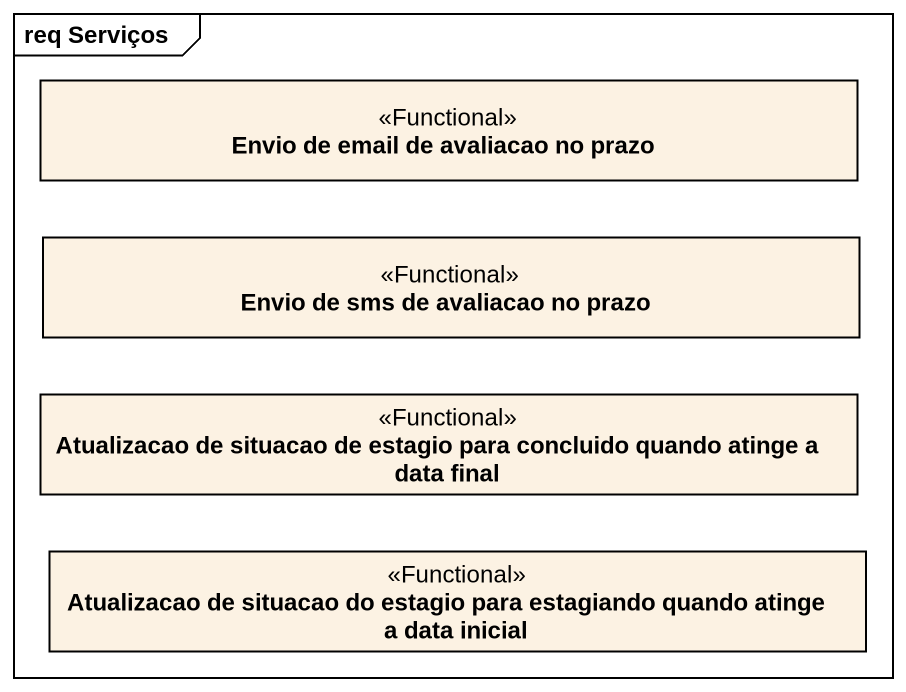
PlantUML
@startuml
mainframe req Serviços
hide circle
hide empty members
class "Envio de email de avaliacao no prazo" as Envio_de_email_de_avaliacao <<Functional>>
class "Envio de sms de avaliacao no prazo" as Envio_de_sms_de_avaliacao <<Functional>>
class "Atualizacao de situacao de estagio para concluido quando atinge a data final" as Atualizacao_de_situacao_de <<Functional>>
class "Atualizacao de situacao do estagio para estagiando quando atinge a data inicial" as Atualizacao_de_situacao_do <<Functional>>
@enduml
